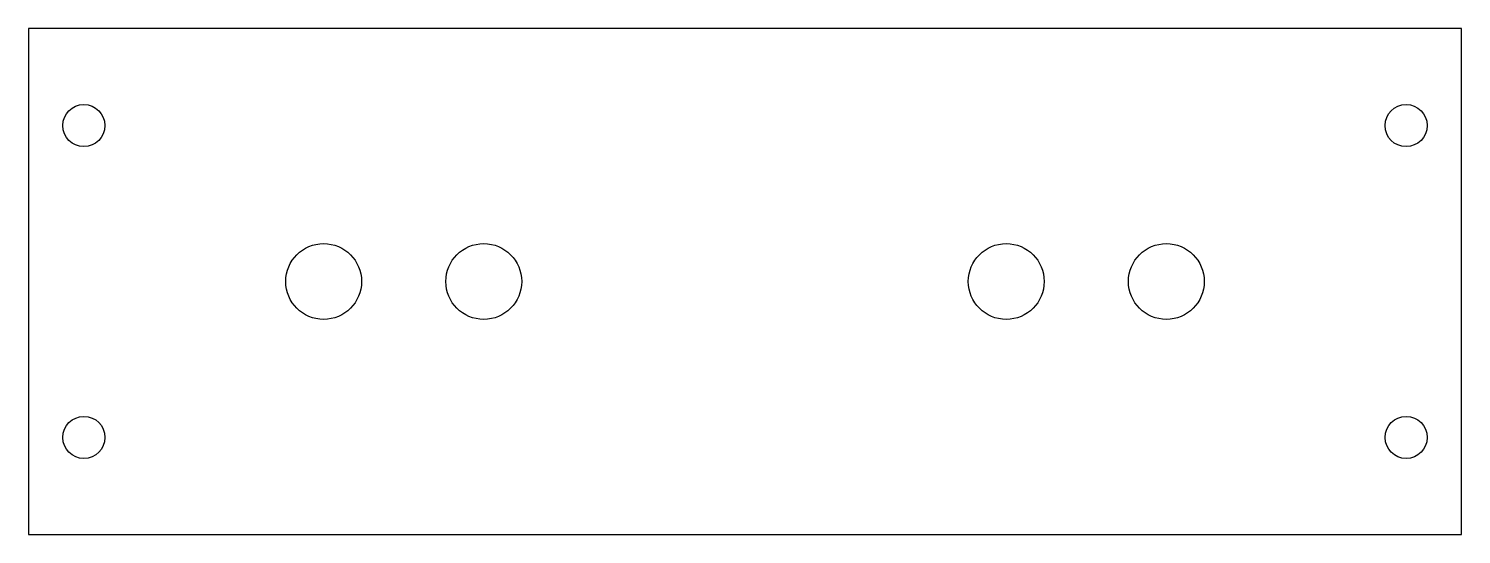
# Model space of a CAD drawing. Header units: millimetres. Extents: x -84 to 86, y -25 to 35.
import ezdxf

# ---------------------------------------------------------------- set-up
doc = ezdxf.new("R2010")
doc.units = ezdxf.units.MM

msp = doc.modelspace()

# ---------------------------------------------------------------- linework, layer by layer
at = {"color": 7, "linetype": 'Continuous', "lineweight": 25}
for p, q in [((86, 35), (-84, 35)), ((-84, 35), (-84, -25)), ((86, -25), (86, 35)), ((-84, -25), (86, -25))]:
    msp.add_line(p, q, dxfattribs=at)
for centre, radius in [((-77.455, 23.5), 2.5), ((79.445, 23.5), 2.5), ((-49, 5), 4.5), ((-30, 5), 4.5), ((32, 5), 4.5), ((51, 5), 4.5), ((-77.445, -13.5), 2.5), ((79.455, -13.5), 2.5)]:
    msp.add_circle(centre, radius, dxfattribs=at)

doc.saveas('drawing.dxf')
